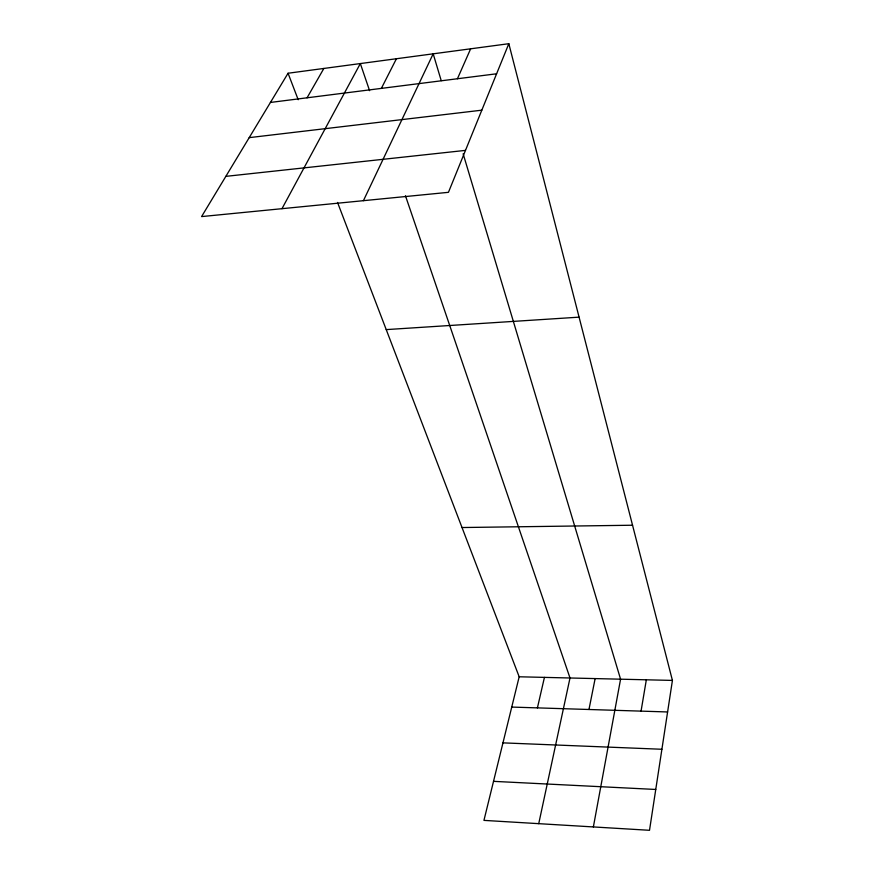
<?xml version="1.0" encoding="UTF-8"?>
<svg xmlns="http://www.w3.org/2000/svg" width="874" height="874" viewBox="0 0 874 874"><rect width="100%" height="100%" fill="white"/><g stroke="black" fill="none" stroke-linecap="round" stroke-linejoin="round"><path stroke-width="1.31" d="M508.821 43.7L448.449 192.324L201.577 216.588L288.059 73.241L508.821 43.7L672.423 680.42L649.513 830.3L483.945 820.38L519.178 676.782L337.528 202.44M641.057 711.13L646.334 679.797M593.37 826.935L620.573 679.185L463.133 153.78M588.967 709.491L595.139 678.585M538.734 823.658L570.001 677.984L405.449 195.743M537.412 707.885L544.436 677.383M457.43 78.758L470.638 48.813M363.42 200.681L433.187 53.817L441.228 80.67M381.359 88.394L396.425 58.744M281.985 208.678L360.339 63.573L369.593 90.688M307.058 97.812L323.861 68.456M270.437 102.444L496.596 73.787M249.199 137.644L481.814 110.179M225.842 176.362L465.481 150.383M386.232 329.607L579.08 317.153M462.029 527.535L632.547 525.23M519.178 676.782L672.423 680.42M511.749 707.077L667.594 711.96M502.965 742.867L661.891 749.269M493.526 781.345L655.751 789.462M288.059 73.241L298.198 99.723"/></g></svg>
